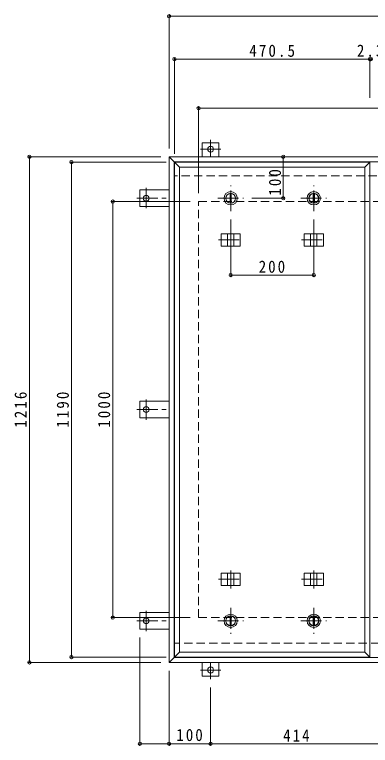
# Model space of a CAD drawing. Units: millimetres at full size, sheet at 1:10. Extents: x -2620 to 2611, y -1962 to 1893.
# Drawn here: x -2554 to -1698, y -327 to 1431 of the extents above; entities that cross this region are included whole.
import ezdxf

# ---------------------------------------------------------------- set-up
doc = ezdxf.new("R2010")
doc.units = ezdxf.units.MM
doc.header["$LTSCALE"] = 10
doc.header["$PDMODE"] = 32
doc.header["$PDSIZE"] = 8
doc.linetypes.add('CHAIN1', pattern=[8, 5, -1, 1, -1])
doc.linetypes.add('DASHED2', pattern=[3, 2, -1])
for name, color, linetype, lineweight in [('0-1_躯体', 2, 'DASHED2', 9), ('0-2_仕上', 4, 'Continuous', 9), ('0-3_建具', 4, 'Continuous', 9), ('0-C_084', 2, 'Continuous', 9), ('0-E_090', 3, 'Continuous', 9), ('0-F_092', 7, 'Continuous', 9)]:
    doc.layers.add(name, color=color, linetype=linetype, lineweight=lineweight)
doc.styles.add('ＭＳ ゴシック', font='')
doc.styles.get('ＭＳ ゴシック').set_extended_font_data('MS Gothic')

msp = doc.modelspace()

# ---------------------------------------------------------------- linework, layer by layer
at = {"layer": '0-1_躯体'}
for p, q in [((-752.35, 1042.92), (-2170.35, 1042.92)), ((-2111.35, 980.92), (-811.35, 980.92)), ((-2111.35, -19.08), (-2111.35, 980.92)), ((-2111.35, -19.08), (-811.35, -19.08)), ((-1226.1, -81.08), (-2170.35, -81.08))]:
    msp.add_line(p, q, dxfattribs=at)
at = {"layer": '0-2_仕上'}
for p, q in [((-2169.35, 1075.92), (-1698.85, 1075.92)), ((-2157.35, 1063.92), (-2169.35, 1075.92)), ((-2169.35, 1075.92), (-2169.35, -114.08)), ((-1710.85, 1063.92), (-1698.85, 1075.92)), ((-1698.85, 1075.92), (-1698.85, -114.08)), ((-2157.35, 1063.92), (-1710.85, 1063.92)), ((-2157.35, 1063.92), (-2157.35, -102.08)), ((-1710.85, 1063.92), (-1710.85, -102.08))]:
    msp.add_line(p, q, dxfattribs=at)
for points in [[(-2157.35, -102.08), (-2169.35, -114.08), (-1698.85, -114.08)], [(-2157.35, -102.08), (-1710.85, -102.08), (-1698.85, -114.08)]]:
    msp.add_lwpolyline(points, dxfattribs=at)
at = {"layer": '0-3_建具', "color": 2}
for p, q in [((-740.35, 1088.92), (-2182.35, 1088.92)), ((-2182.35, 1088.92), (-2170.35, 1076.92)), ((-2182.35, -127.08), (-2182.35, 1088.92)), ((-752.35, 1076.92), (-2170.35, 1076.92)), ((-2170.35, -115.08), (-2170.35, 1076.92)), ((-2182.35, -127.08), (-2170.35, -115.08)), ((-752.35, -115.08), (-2170.35, -115.08)), ((-740.35, -127.08), (-2182.35, -127.08))]:
    msp.add_line(p, q, dxfattribs=at)
at = {"layer": '0-3_建具'}
for p, q in [((-2057.19, 903.92), (-2057.19, 873.92)), ((-2057.19, 903.92), (-2011.01, 903.92)), ((-2041.6, 903.92), (-2041.6, 873.92)), ((-2026.6, 903.92), (-2026.6, 873.92)), ((-2011.01, 903.92), (-2011.01, 873.92)), ((-1857.19, 903.92), (-1857.19, 873.92)), ((-1857.19, 903.92), (-1811.01, 903.92)), ((-1841.6, 903.92), (-1841.6, 873.92)), ((-1826.6, 903.92), (-1826.6, 873.92)), ((-1811.01, 903.92), (-1811.01, 873.92)), ((-2057.19, 873.92), (-2011.01, 873.92)), ((-1857.19, 873.92), (-1811.01, 873.92)), ((-2057.19, 87.92), (-2011.01, 87.92)), ((-2057.19, 57.92), (-2057.19, 87.92)), ((-2041.6, 57.92), (-2041.6, 87.92)), ((-2026.6, 57.92), (-2026.6, 87.92)), ((-2011.01, 57.92), (-2011.01, 87.92)), ((-1857.19, 87.92), (-1811.01, 87.92)), ((-1857.19, 57.92), (-1857.19, 87.92)), ((-1841.6, 57.92), (-1841.6, 87.92)), ((-1826.6, 57.92), (-1826.6, 87.92)), ((-1811.01, 57.92), (-1811.01, 87.92)), ((-2057.19, 57.92), (-2011.01, 57.92)), ((-1857.19, 57.92), (-1811.01, 57.92))]:
    msp.add_line(p, q, dxfattribs=at)
at = {"layer": '0-3_建具', "linetype": 'CHAIN1'}
for p, q in [((-2034.1, 911.04), (-2034.1, 867.8)), ((-1834.1, 911.04), (-1834.1, 867.8)), ((-2063.51, 888.92), (-2004.69, 888.92)), ((-1863.51, 888.92), (-1804.69, 888.92)), ((-2034.1, 50.81), (-2034.1, 94.04)), ((-1834.1, 50.81), (-1834.1, 94.04)), ((-2063.51, 72.92), (-2004.69, 72.92)), ((-1863.51, 72.92), (-1804.69, 72.92))]:
    msp.add_line(p, q, dxfattribs=at)
at = {"layer": '0-C_084', "linetype": 'CHAIN1'}
for p, q in [((-2034.1, 957.92), (-2034.1, 1019.92)), ((-1834.1, 957.92), (-1834.1, 1019.92)), ((-2065.1, 988.92), (-2003.1, 988.92)), ((-1865.1, 988.92), (-1803.1, 988.92)), ((-2034.1, 3.92), (-2034.1, -58.08)), ((-1834.1, 3.92), (-1834.1, -58.08)), ((-2065.1, -27.08), (-2003.1, -27.08)), ((-1865.1, -27.08), (-1803.1, -27.08))]:
    msp.add_line(p, q, dxfattribs=at)
at = {"layer": '0-C_084'}
for p, q in [((-2035.6, 1000.33), (-2035.6, 977.52)), ((-2032.6, 1000.33), (-2032.6, 977.52)), ((-1835.6, 1000.33), (-1835.6, 977.52)), ((-1832.6, 1000.33), (-1832.6, 977.52)), ((-2035.6, -38.48), (-2035.6, -15.67)), ((-2032.6, -38.48), (-2032.6, -15.67)), ((-1835.6, -38.48), (-1835.6, -15.67)), ((-1832.6, -38.48), (-1832.6, -15.67))]:
    msp.add_line(p, q, dxfattribs=at)
for centre, radius in [((-2034.1, 988.92), 16), ((-1834.1, 988.92), 16), ((-2034.1, 988.92), 12), ((-2034.1, 988.92), 11.5), ((-1834.1, 988.92), 12), ((-1834.1, 988.92), 11.5), ((-2034.1, -27.08), 16), ((-2034.1, -27.08), 12), ((-2034.1, -27.08), 11.5), ((-1834.1, -27.08), 16), ((-1834.1, -27.08), 12), ((-1834.1, -27.08), 11.5)]:
    msp.add_circle(centre, radius, dxfattribs=at)
at = {"layer": '0-E_090', "linetype": 'CHAIN1'}
for p, q in [((-2082.35, 1129.28), (-2082.35, 1089.12)), ((-2057.51, 1107.12), (-2106.39, 1107.12)), ((-2237.55, 1013.76), (-2237.55, 964.88)), ((-2259.71, 988.92), (-2182.35, 988.92)), ((-2237.55, 456.08), (-2237.55, 504.97)), ((-2259.71, 480.92), (-2182.35, 480.92)), ((-2237.55, -51.92), (-2237.55, -3.03)), ((-2259.71, -27.08), (-2182.35, -27.08)), ((-2082.35, -167.43), (-2082.35, -127.28)), ((-2057.51, -145.28), (-2106.39, -145.28))]:
    msp.add_line(p, q, dxfattribs=at)
at = {"layer": '0-E_090'}
for p, q in [((-2102.35, 1088.92), (-2102.35, 1122.12)), ((-2062.35, 1122.12), (-2102.35, 1122.12)), ((-2062.35, 1088.92), (-2062.35, 1122.12)), ((-2182.35, 1008.92), (-2252.55, 1008.92)), ((-2252.55, 1008.92), (-2252.55, 968.92)), ((-2182.35, 968.92), (-2252.55, 968.92)), ((-2252.55, 460.92), (-2252.55, 500.92)), ((-2182.35, 500.92), (-2252.55, 500.92)), ((-2182.35, 460.92), (-2252.55, 460.92)), ((-2252.55, -47.08), (-2252.55, -7.08)), ((-2182.35, -7.08), (-2252.55, -7.08)), ((-2182.35, -47.08), (-2252.55, -47.08)), ((-2102.35, -127.08), (-2102.35, -160.28)), ((-2062.35, -127.08), (-2062.35, -160.28)), ((-2062.35, -160.28), (-2102.35, -160.28))]:
    msp.add_line(p, q, dxfattribs=at)
for centre in [(-2082.35, 1107.12), (-2237.55, 988.92), (-2237.55, 480.92), (-2237.55, -27.08), (-2082.35, -145.28)]:
    msp.add_circle(centre, 7, dxfattribs=at)
at = {"layer": '0-F_092'}
for p, q in [((-2182.35, 1429.64), (-2182.35, 1108.92)), ((-2182.35, 1426.64), (-740.35, 1426.64)), ((-2169.35, 1326.84), (-2169.35, 1095.92)), ((-2169.35, 1323.84), (-1698.85, 1323.84)), ((-1698.85, 1326.84), (-1698.85, 1230.74)), ((-1698.85, 1323.84), (-1696.6, 1323.84)), ((-2111.35, 1208.64), (-2111.35, 1000.92)), ((-2111.35, 1205.64), (-811.35, 1205.64)), ((-2521.75, 1088.92), (-2202.35, 1088.92)), ((-2518.75, 1088.92), (-2518.75, -127.08)), ((-2420.31, 1075.92), (-2189.35, 1075.92)), ((-2417.31, -114.08), (-2417.31, 1075.92)), ((-1907.52, 1088.92), (-1907.52, 988.92)), ((-1904.52, 988.92), (-1983.1, 988.92)), ((-2320.86, 980.92), (-2131.35, 980.92)), ((-2317.86, -19.08), (-2317.86, 980.92)), ((-2034.1, 801.49), (-2034.1, 937.92)), ((-1834.1, 801.49), (-1834.1, 937.92)), ((-2034.1, 804.49), (-1834.1, 804.49)), ((-2320.86, -19.08), (-2131.35, -19.08)), ((-2252.55, -325.53), (-2252.55, -67.08)), ((-2420.31, -114.08), (-2189.35, -114.08)), ((-2521.75, -127.08), (-2202.35, -127.08)), ((-2182.35, -325.53), (-2182.35, -147.08)), ((-2082.35, -325.53), (-2082.35, -187.43)), ((-2252.55, -322.53), (-2182.35, -322.53)), ((-2182.35, -322.53), (-2082.35, -322.53)), ((-2082.35, -322.53), (-1668.35, -322.53))]:
    msp.add_line(p, q, dxfattribs=at)
for p in [(-2182.35, 1426.64), (-2169.35, 1323.84), (-1698.85, 1323.84), (-1696.6, 1323.84), (-2111.35, 1205.64), (-2518.75, 1088.92), (-1907.52, 1088.92), (-2417.31, 1075.92), (-2317.86, 980.92), (-1907.52, 988.92), (-2034.1, 804.49), (-1834.1, 804.49), (-2317.86, -19.08), (-2417.31, -114.08), (-2518.75, -127.08), (-2252.55, -322.53), (-2182.35, -322.53), (-2082.35, -322.53)]:
    msp.add_point(p, dxfattribs=at)

# ---------------------------------------------------------------- texts
at = {"layer": '0-F_092', "color": 2, "char_height": 29.33, "attachment_point": 7, "style": 'ＭＳ ゴシック'}
for s, insert in [('\\T1.28;\\W0.9;470.5', (-1989.1, 1328.84)), ('\\T1.27;\\W0.9;2.3', (-1730.22, 1328.84)), ('\\T1.27;\\W0.9;200', (-1966.6, 809.49)), ('\\T1.27;\\W0.9;100', (-2164.85, -316.53)), ('\\T1.27;\\W0.9;414', (-1907.85, -317.53))]:
    msp.add_mtext(s, dxfattribs=dict(at, insert=insert))
at = {"layer": '0-F_092', "color": 2, "char_height": 29.33, "attachment_point": 7, "rotation": 90, "style": 'ＭＳ ゴシック'}
for s, insert in [('\\T1.27;\\W0.9;100', (-1912.52, 995.44)), ('\\T1.28;\\W0.9;1216', (-2524.75, 437.17)), ('\\T1.28;\\W0.9;1190', (-2423.31, 437.17)), ('\\T1.28;\\W0.9;1000', (-2323.86, 437.17))]:
    msp.add_mtext(s, dxfattribs=dict(at, insert=insert))

doc.saveas('drawing.dxf')
